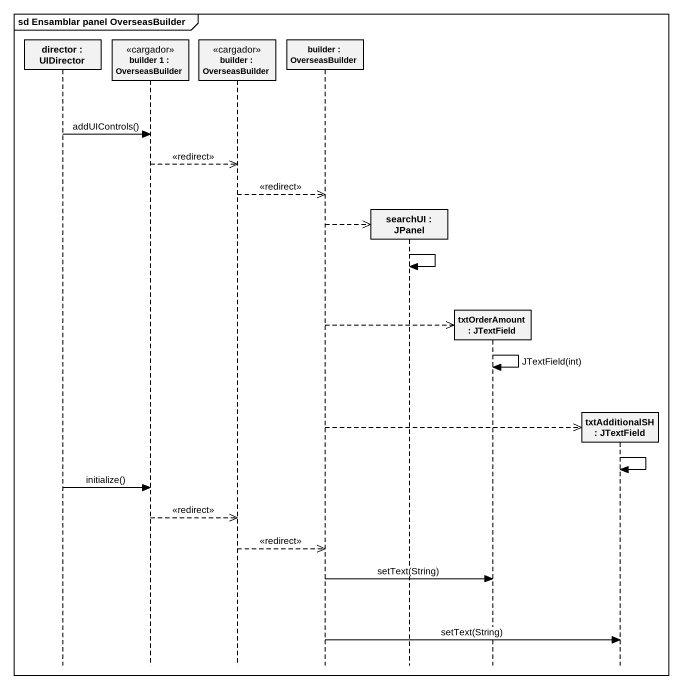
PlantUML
@startuml
mainframe sd Ensamblar panel OverseasBuilder
hide footbox
participant "director : UIDirector" as director
participant "builder 1 : OverseasBuilder" as builder_1 <<cargador>>
participant "builder : OverseasBuilder" as builder <<cargador>>
participant "builder : OverseasBuilder" as builder_2
participant "searchUI : JPanel" as searchUI
participant "txtOrderAmount : JTextField" as txtOrderAmount
participant "txtAdditionalSH : JTextField" as txtAdditionalSH

director -> builder_1 : addUIControls()
builder_1 -->> builder : <<redirect>>
builder -->> builder_2 : <<redirect>>
builder_2 -->> searchUI **
searchUI -> searchUI
builder_2 -->> txtOrderAmount **
txtOrderAmount -> txtOrderAmount : JTextField(int)
builder_2 -->> txtAdditionalSH **
txtAdditionalSH -> txtAdditionalSH
director -> builder_1 : initialize()
builder_1 -->> builder : <<redirect>>
builder -->> builder_2 : <<redirect>>
builder_2 -> txtOrderAmount : setText(String)
builder_2 -> txtAdditionalSH : setText(String)
@enduml
